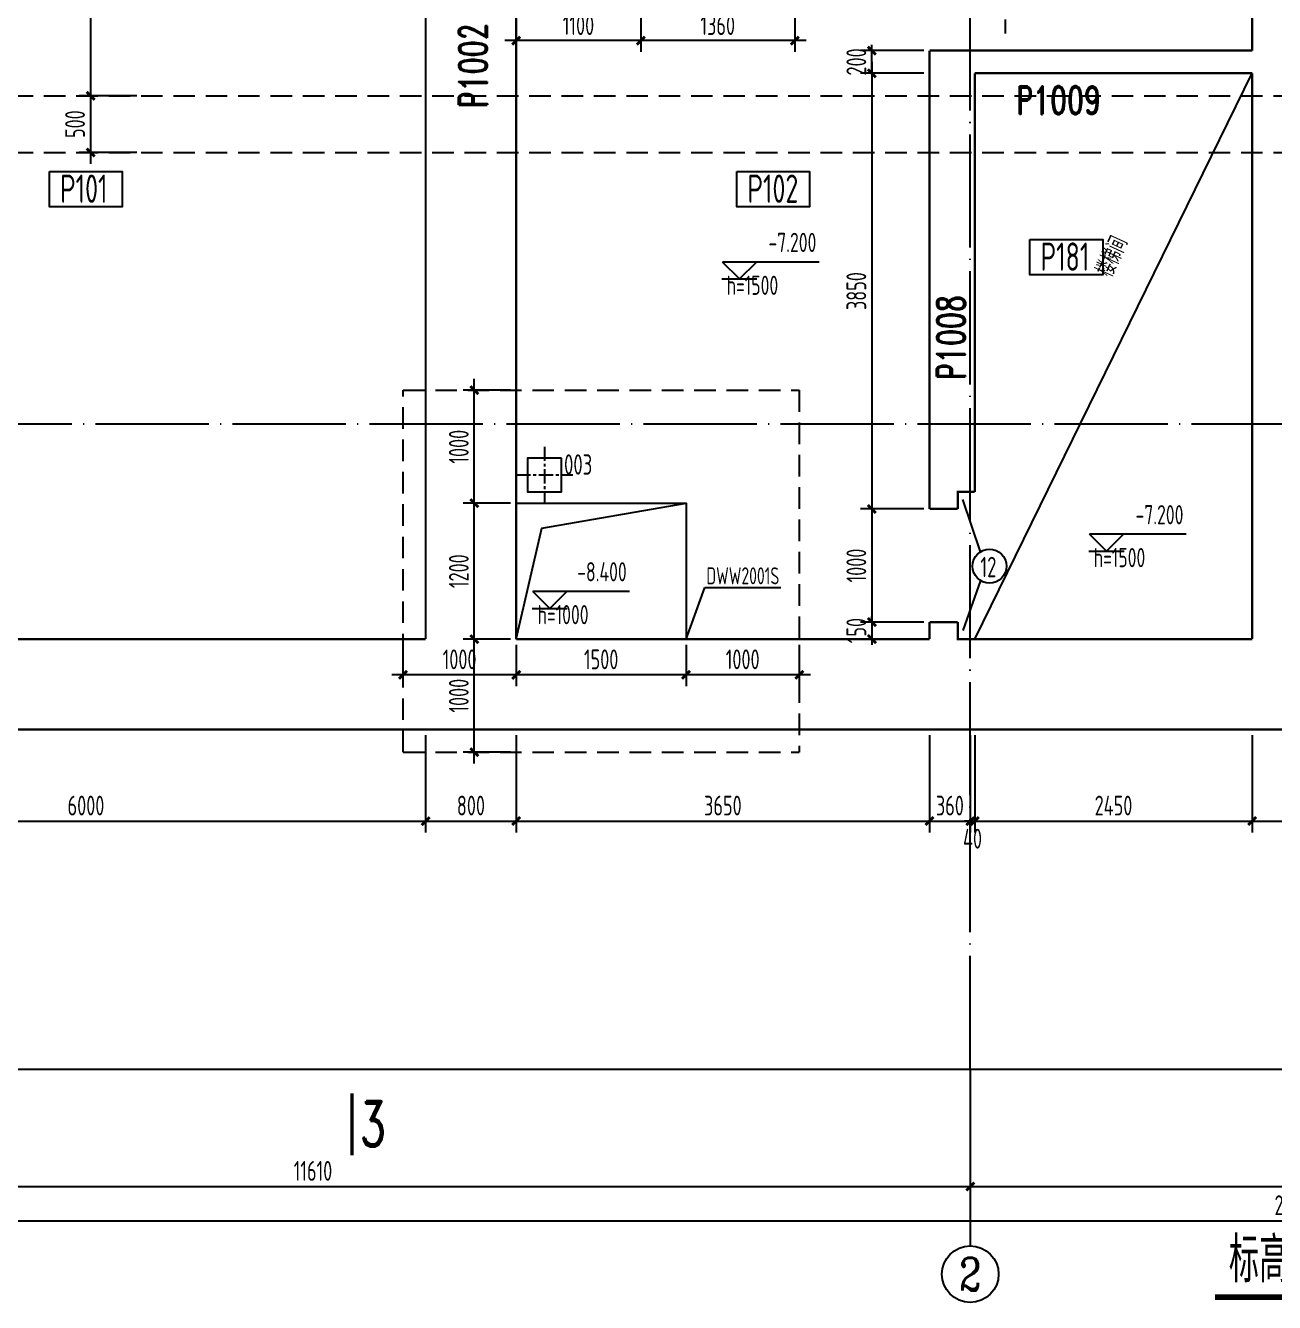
# Model space of a CAD drawing. Extents: x 214073 to 274589, y -287361 to -130190.
# Drawn here: x 224139 to 235169, y -216839 to -205555 of the extents above; entities that cross this region are included whole.
import ezdxf
from ezdxf.enums import TextEntityAlignment as Align

# ---------------------------------------------------------------- set-up
doc = ezdxf.new("R2010")
doc.units = 0
doc.header["$LTSCALE"] = 500
doc.header["$MEASUREMENT"] = 0
for name, pattern in [('CENTER', [2, 1.25, -0.25, 0.25, -0.25]), ('DASHED', [19.05, 12.7, -6.35]), ('DOTE', [2.42, 2, -0.2, 0.02, -0.2])]:
    doc.linetypes.add(name, pattern=pattern)
doc.layers.get('0').update_dxf_attribs({"linetype": 'CONTINUOUS'})
doc.layers.get('Defpoints').update_dxf_attribs({"linetype": 'CONTINUOUS'})
for name, color, linetype in [('1_3PR_CIVI_D', 7, 'CONTINUOUS'), ('1_3PR_CIVI_E', 7, 'CONTINUOUS'), ('AXIS', 3, 'CONTINUOUS'), ('AXIS_TEXT', 7, 'CONTINUOUS'), ('PRDWWP', 7, 'CONTINUOUS'), ('PRDWWP_CenterLine', 7, 'CONTINUOUS'), ('PRFWWT_Mark', 7, 'CONTINUOUS'), ('UNSET_OpenLine', 7, 'CONTINUOUS'), ('提资', 6, 'CONTINUOUS'), ('用于构件、墙体看线', 7, 'CONTINUOUS')]:
    doc.layers.add(name, color=color, linetype=linetype)
doc.styles.add('_TCH_AXIS', font='complex_.ttf', dxfattribs={"bigfont": 'GBCBIG'})
doc.styles.add('COMPLEX', font='COMPLEX')
doc.styles.add('romand', font='romand.shx', dxfattribs={"width": 0.7, "height": 200, "bigfont": 'OCHINESE.shx'})
doc.styles.add('TSSD_Dimension', font='Tssdeng.shx', dxfattribs={"width": 0.7, "bigfont": 'tssdchn.shx'})
doc.styles.add('TSSD_Label', font='Tssdeng.shx', dxfattribs={"width": 0.7, "bigfont": 'hztxt.shx'})
doc.styles.add('TSSD_Rein', font='Tssdeng.shx', dxfattribs={"width": 0.7, "bigfont": 'hztxt.shx'})
doc.styles.add('轴线', font='tssdeng.shx', dxfattribs={"width": 0.7, "bigfont": 'tssdchn.shx'})
doc.dimstyles.new('_TCH_ARCH&&100', dxfattribs={"dimtxt": 175, "dimasz": 50, "dimexe": 100, "dimexo": 50, "dimgap": 50, "dimtad": 1, "dimdec": 0, "dimtxsty": 'TSSD_Rein', "dimblk": 'ARCHTICK', "dimcen": 2.5, "dimdle": 100, "dimclrd": 3, "dimclrt": 7, "dimazin": 2, "dimtfac": 1, "dimtdec": 0, "dimtix": 1, "dimtmove": 2, "dimatfit": 3, "dimarcsym": 0})

# ---------------------------------------------------------------- blocks, each defined once
blk = doc.blocks.new('_AXISO')
blk.add_circle((0, 0), 0.5)
at = {"layer": 'AXIS_TEXT', "style": 'COMPLEX', "width": 1.041667}
blk.add_attdef('A', text='', height=0.56, dxfattribs=at).set_placement((-0.25, -0.28), (0.25, -0.28), align=Align.FIT)
blk = doc.blocks.new('_ArchTick')
at = {"color": 0, "const_width": 0.5}
blk.add_lwpolyline([(-0.71, -0.71), (0.71, 0.71)], dxfattribs=at)
blk = doc.blocks.new('*D2827')
at = {"layer": '1_3PR_CIVI_E', "color": 0, "linetype": 'ByBlock', "lineweight": -2, "transparency": 16777216}
for p, q in [((220873, -214827), (220873, -216217)), ((249873, -214827), (249873, -216217))]:
    blk.add_line(p, q, dxfattribs=at)
at = {"layer": '1_3PR_CIVI_E', "color": 3, "linetype": 'ByBlock', "lineweight": -2, "transparency": 16777216}
blk.add_line((220773, -216117), (249973, -216117), dxfattribs=at)
at = {"layer": 'Defpoints', "color": 0, "linetype": 'ByBlock', "transparency": 16777216}
for p in [(220873, -214777), (249873, -214777), (249873, -216117)]:
    blk.add_point(p, dxfattribs=at)
at = {"layer": '1_3PR_CIVI_E', "color": 3, "linetype": 'ByBlock', "lineweight": -2, "transparency": 16777216, "xscale": 50, "yscale": 50, "zscale": 50, "rotation": 180}
blk.add_blockref('_ArchTick', (220873, -216117), dxfattribs=at)
at = {"layer": '1_3PR_CIVI_E', "color": 3, "linetype": 'ByBlock', "lineweight": -2, "transparency": 16777216, "xscale": 50, "yscale": 50, "zscale": 50}
blk.add_blockref('_ArchTick', (249873, -216117), dxfattribs=at)
at = {"layer": '1_3PR_CIVI_E', "color": 7, "linetype": 'ByBlock', "transparency": 16777216, "insert": (235373, -215979), "char_height": 175, "attachment_point": 5, "style": 'TSSD_Rein'}
blk.add_mtext('\\A1;29000', dxfattribs=at)
blk = doc.blocks.new('*D2828')
at = {"layer": '1_3PR_CIVI_E', "color": 0, "linetype": 'ByBlock', "lineweight": -2, "transparency": 16777216}
for p, q in [((220873, -214827), (220873, -215914)), ((232483, -214827), (232483, -215914))]:
    blk.add_line(p, q, dxfattribs=at)
at = {"layer": '1_3PR_CIVI_E', "color": 3, "linetype": 'ByBlock', "lineweight": -2, "transparency": 16777216}
blk.add_line((220773, -215814), (232583, -215814), dxfattribs=at)
at = {"layer": 'Defpoints', "color": 0, "linetype": 'ByBlock', "transparency": 16777216}
for p in [(220873, -214777), (232483, -214777), (232483, -215814)]:
    blk.add_point(p, dxfattribs=at)
at = {"layer": '1_3PR_CIVI_E', "color": 3, "linetype": 'ByBlock', "lineweight": -2, "transparency": 16777216, "xscale": 50, "yscale": 50, "zscale": 50, "rotation": 180}
blk.add_blockref('_ArchTick', (220873, -215814), dxfattribs=at)
at = {"layer": '1_3PR_CIVI_E', "color": 3, "linetype": 'ByBlock', "lineweight": -2, "transparency": 16777216, "xscale": 50, "yscale": 50, "zscale": 50}
blk.add_blockref('_ArchTick', (232483, -215814), dxfattribs=at)
at = {"layer": '1_3PR_CIVI_E', "color": 7, "linetype": 'ByBlock', "transparency": 16777216, "insert": (226678, -215676), "char_height": 175, "attachment_point": 5, "style": 'TSSD_Rein'}
blk.add_mtext('\\A1;11610', dxfattribs=at)
blk = doc.blocks.new('*D2829')
at = {"layer": '1_3PR_CIVI_E', "color": 0, "linetype": 'ByBlock', "lineweight": -2, "transparency": 16777216}
for p, q in [((232483, -214827), (232483, -215914)), ((242183, -214827), (242183, -215914))]:
    blk.add_line(p, q, dxfattribs=at)
at = {"layer": '1_3PR_CIVI_E', "color": 3, "linetype": 'ByBlock', "lineweight": -2, "transparency": 16777216}
blk.add_line((232383, -215814), (242283, -215814), dxfattribs=at)
at = {"layer": 'Defpoints', "color": 0, "linetype": 'ByBlock', "transparency": 16777216}
for p in [(232483, -214777), (242183, -214777), (242183, -215814)]:
    blk.add_point(p, dxfattribs=at)
at = {"layer": '1_3PR_CIVI_E', "color": 3, "linetype": 'ByBlock', "lineweight": -2, "transparency": 16777216, "xscale": 50, "yscale": 50, "zscale": 50, "rotation": 180}
blk.add_blockref('_ArchTick', (232483, -215814), dxfattribs=at)
at = {"layer": '1_3PR_CIVI_E', "color": 3, "linetype": 'ByBlock', "lineweight": -2, "transparency": 16777216, "xscale": 50, "yscale": 50, "zscale": 50}
blk.add_blockref('_ArchTick', (242183, -215814), dxfattribs=at)
at = {"layer": '1_3PR_CIVI_E', "color": 7, "linetype": 'ByBlock', "transparency": 16777216, "insert": (237333, -215676), "char_height": 175, "attachment_point": 5, "style": 'TSSD_Rein'}
blk.add_mtext('\\A1;9700', dxfattribs=at)
blk = doc.blocks.new('*D2834')
at = {"layer": '1_3PR_CIVI_E', "color": 0, "linetype": 'ByBlock', "lineweight": -2, "transparency": 16777216}
for p, q in [((221673, -211827), (221673, -212685)), ((227673, -211827), (227673, -212685))]:
    blk.add_line(p, q, dxfattribs=at)
at = {"layer": '1_3PR_CIVI_E', "color": 3, "linetype": 'ByBlock', "lineweight": -2, "transparency": 16777216}
blk.add_line((221573, -212585), (227773, -212585), dxfattribs=at)
at = {"layer": 'Defpoints', "color": 0, "linetype": 'ByBlock', "transparency": 16777216}
for p in [(221673, -211777, 0), (227673, -211777, 0), (227673, -212585)]:
    blk.add_point(p, dxfattribs=at)
at = {"layer": '1_3PR_CIVI_E', "color": 3, "linetype": 'ByBlock', "lineweight": -2, "transparency": 16777216, "xscale": 50, "yscale": 50, "zscale": 50, "rotation": 180}
blk.add_blockref('_ArchTick', (221673, -212585), dxfattribs=at)
at = {"layer": '1_3PR_CIVI_E', "color": 3, "linetype": 'ByBlock', "lineweight": -2, "transparency": 16777216, "xscale": 50, "yscale": 50, "zscale": 50}
blk.add_blockref('_ArchTick', (227673, -212585), dxfattribs=at)
at = {"layer": '1_3PR_CIVI_E', "color": 7, "linetype": 'ByBlock', "transparency": 16777216, "insert": (224673, -212448), "char_height": 175, "attachment_point": 5, "style": 'TSSD_Rein'}
blk.add_mtext('\\A1;6000', dxfattribs=at)
blk = doc.blocks.new('*D2835')
at = {"layer": '1_3PR_CIVI_E', "color": 0, "linetype": 'ByBlock', "lineweight": -2, "transparency": 16777216}
for p, q in [((227673, -211827), (227673, -212685)), ((228473, -211827), (228473, -212685))]:
    blk.add_line(p, q, dxfattribs=at)
at = {"layer": '1_3PR_CIVI_E', "color": 3, "linetype": 'ByBlock', "lineweight": -2, "transparency": 16777216}
blk.add_line((227573, -212585), (228573, -212585), dxfattribs=at)
at = {"layer": 'Defpoints', "color": 0, "linetype": 'ByBlock', "transparency": 16777216}
for p in [(227673, -211777), (228473, -211777), (228473, -212585)]:
    blk.add_point(p, dxfattribs=at)
at = {"layer": '1_3PR_CIVI_E', "color": 3, "linetype": 'ByBlock', "lineweight": -2, "transparency": 16777216, "xscale": 50, "yscale": 50, "zscale": 50, "rotation": 180}
blk.add_blockref('_ArchTick', (227673, -212585), dxfattribs=at)
at = {"layer": '1_3PR_CIVI_E', "color": 3, "linetype": 'ByBlock', "lineweight": -2, "transparency": 16777216, "xscale": 50, "yscale": 50, "zscale": 50}
blk.add_blockref('_ArchTick', (228473, -212585), dxfattribs=at)
at = {"layer": '1_3PR_CIVI_E', "color": 7, "linetype": 'ByBlock', "transparency": 16777216, "insert": (228073, -212448), "char_height": 175, "attachment_point": 5, "style": 'TSSD_Rein'}
blk.add_mtext('\\A1;800', dxfattribs=at)
blk = doc.blocks.new('*D2840')
at = {"layer": '1_3PR_CIVI_E', "color": 0, "linetype": 'ByBlock', "lineweight": -2, "transparency": 16777216}
for p, q in [((228473, -211827), (228473, -212685)), ((232123, -211827), (232123, -212685))]:
    blk.add_line(p, q, dxfattribs=at)
at = {"layer": '1_3PR_CIVI_E', "color": 3, "linetype": 'ByBlock', "lineweight": -2, "transparency": 16777216}
blk.add_line((228373, -212585), (232223, -212585), dxfattribs=at)
at = {"layer": 'Defpoints', "color": 0, "linetype": 'ByBlock', "transparency": 16777216}
for p in [(228473, -211777), (232123, -211777), (232123, -212585)]:
    blk.add_point(p, dxfattribs=at)
at = {"layer": '1_3PR_CIVI_E', "color": 3, "linetype": 'ByBlock', "lineweight": -2, "transparency": 16777216, "xscale": 50, "yscale": 50, "zscale": 50, "rotation": 180}
blk.add_blockref('_ArchTick', (228473, -212585), dxfattribs=at)
at = {"layer": '1_3PR_CIVI_E', "color": 3, "linetype": 'ByBlock', "lineweight": -2, "transparency": 16777216, "xscale": 50, "yscale": 50, "zscale": 50}
blk.add_blockref('_ArchTick', (232123, -212585), dxfattribs=at)
at = {"layer": '1_3PR_CIVI_E', "color": 7, "linetype": 'ByBlock', "transparency": 16777216, "insert": (230298, -212448), "char_height": 175, "attachment_point": 5, "style": 'TSSD_Rein'}
blk.add_mtext('\\A1;3650', dxfattribs=at)
blk = doc.blocks.new('*D2841')
at = {"layer": '1_3PR_CIVI_E', "color": 0, "linetype": 'ByBlock', "lineweight": -2, "transparency": 16777216}
for p, q in [((232523, -211827), (232523, -212685)), ((234973, -211827), (234973, -212685))]:
    blk.add_line(p, q, dxfattribs=at)
at = {"layer": '1_3PR_CIVI_E', "color": 3, "linetype": 'ByBlock', "lineweight": -2, "transparency": 16777216}
blk.add_line((232423, -212585), (235073, -212585), dxfattribs=at)
at = {"layer": 'Defpoints', "color": 0, "linetype": 'ByBlock', "transparency": 16777216}
for p in [(232523, -211777), (234973, -211777), (234973, -212585)]:
    blk.add_point(p, dxfattribs=at)
at = {"layer": '1_3PR_CIVI_E', "color": 3, "linetype": 'ByBlock', "lineweight": -2, "transparency": 16777216, "xscale": 50, "yscale": 50, "zscale": 50, "rotation": 180}
blk.add_blockref('_ArchTick', (232523, -212585), dxfattribs=at)
at = {"layer": '1_3PR_CIVI_E', "color": 3, "linetype": 'ByBlock', "lineweight": -2, "transparency": 16777216, "xscale": 50, "yscale": 50, "zscale": 50}
blk.add_blockref('_ArchTick', (234973, -212585), dxfattribs=at)
at = {"layer": '1_3PR_CIVI_E', "color": 7, "linetype": 'ByBlock', "transparency": 16777216, "insert": (233748, -212448), "char_height": 175, "attachment_point": 5, "style": 'TSSD_Rein'}
blk.add_mtext('\\A1;2450', dxfattribs=at)
blk = doc.blocks.new('*D2842')
at = {"layer": '1_3PR_CIVI_E', "color": 0, "linetype": 'ByBlock', "lineweight": -2, "transparency": 16777216}
for p, q in [((234973, -211827), (234973, -212685)), ((235773, -211827), (235773, -212685))]:
    blk.add_line(p, q, dxfattribs=at)
at = {"layer": '1_3PR_CIVI_E', "color": 3, "linetype": 'ByBlock', "lineweight": -2, "transparency": 16777216}
blk.add_line((234873, -212585), (235873, -212585), dxfattribs=at)
at = {"layer": 'Defpoints', "color": 0, "linetype": 'ByBlock', "transparency": 16777216}
for p in [(234973, -211777), (235773, -211777), (235773, -212585)]:
    blk.add_point(p, dxfattribs=at)
at = {"layer": '1_3PR_CIVI_E', "color": 3, "linetype": 'ByBlock', "lineweight": -2, "transparency": 16777216, "xscale": 50, "yscale": 50, "zscale": 50, "rotation": 180}
blk.add_blockref('_ArchTick', (234973, -212585), dxfattribs=at)
at = {"layer": '1_3PR_CIVI_E', "color": 3, "linetype": 'ByBlock', "lineweight": -2, "transparency": 16777216, "xscale": 50, "yscale": 50, "zscale": 50}
blk.add_blockref('_ArchTick', (235773, -212585), dxfattribs=at)
at = {"layer": '1_3PR_CIVI_E', "color": 7, "linetype": 'ByBlock', "transparency": 16777216, "insert": (235373, -212448), "char_height": 175, "attachment_point": 5, "style": 'TSSD_Rein'}
blk.add_mtext('\\A1;800', dxfattribs=at)
blk = doc.blocks.new('*D2844')
at = {"layer": '1_3PR_CIVI_E', "color": 0, "linetype": 'ByBlock', "lineweight": -2, "transparency": 16777216}
for p, q in [((232123, -211827), (232123, -212685)), ((232483, -211827), (232483, -212685))]:
    blk.add_line(p, q, dxfattribs=at)
at = {"layer": '1_3PR_CIVI_E', "color": 3, "linetype": 'ByBlock', "lineweight": -2, "transparency": 16777216}
blk.add_line((232023, -212585), (232583, -212585), dxfattribs=at)
at = {"layer": 'Defpoints', "color": 0, "linetype": 'ByBlock', "transparency": 16777216}
for p in [(232123, -211777), (232483, -211777, 0), (232483, -212585)]:
    blk.add_point(p, dxfattribs=at)
at = {"layer": '1_3PR_CIVI_E', "color": 3, "linetype": 'ByBlock', "lineweight": -2, "transparency": 16777216, "xscale": 50, "yscale": 50, "zscale": 50, "rotation": 180}
blk.add_blockref('_ArchTick', (232123, -212585), dxfattribs=at)
at = {"layer": '1_3PR_CIVI_E', "color": 3, "linetype": 'ByBlock', "lineweight": -2, "transparency": 16777216, "xscale": 50, "yscale": 50, "zscale": 50}
blk.add_blockref('_ArchTick', (232483, -212585), dxfattribs=at)
at = {"layer": '1_3PR_CIVI_E', "color": 7, "linetype": 'ByBlock', "transparency": 16777216, "insert": (232303, -212448), "char_height": 175, "attachment_point": 5, "style": 'TSSD_Rein'}
blk.add_mtext('\\A1;360', dxfattribs=at)
blk = doc.blocks.new('*D2845')
at = {"layer": '1_3PR_CIVI_E', "color": 0, "linetype": 'ByBlock', "lineweight": -2, "transparency": 16777216}
for p, q in [((232483, -211827), (232483, -212685)), ((232523, -211827), (232523, -212685))]:
    blk.add_line(p, q, dxfattribs=at)
at = {"layer": '1_3PR_CIVI_E', "color": 3, "linetype": 'ByBlock', "lineweight": -2, "transparency": 16777216}
for p, q in [((232483, -212585), (232433, -212585)), ((232483, -212585), (232523, -212585)), ((232523, -212585), (232573, -212585))]:
    blk.add_line(p, q, dxfattribs=at)
at = {"layer": 'Defpoints', "color": 0, "linetype": 'ByBlock', "transparency": 16777216}
for p in [(232483, -211777), (232523, -211777), (232523, -212585)]:
    blk.add_point(p, dxfattribs=at)
at = {"layer": '1_3PR_CIVI_E', "color": 3, "linetype": 'ByBlock', "lineweight": -2, "transparency": 16777216, "xscale": 50, "yscale": 50, "zscale": 50}
blk.add_blockref('_ArchTick', (232483, -212585), dxfattribs=at)
at = {"layer": '1_3PR_CIVI_E', "color": 3, "linetype": 'ByBlock', "lineweight": -2, "transparency": 16777216, "xscale": 50, "yscale": 50, "zscale": 50, "rotation": 180}
blk.add_blockref('_ArchTick', (232523, -212585), dxfattribs=at)
at = {"layer": '1_3PR_CIVI_E', "color": 7, "linetype": 'ByBlock', "transparency": 16777216, "insert": (232503, -212741), "char_height": 175, "attachment_point": 5, "style": 'TSSD_Rein'}
blk.add_mtext('\\A1;40', dxfattribs=at)
blk = doc.blocks.new('*D2791')
at = {"layer": '1_3PR_CIVI_E', "color": 3, "linetype": 'ByBlock', "lineweight": -2, "transparency": 16777216}
blk.add_line((228103, -211077), (228103, -209677), dxfattribs=at)
at = {"layer": '1_3PR_CIVI_E', "color": 0, "linetype": 'ByBlock', "lineweight": -2, "transparency": 16777216}
for p, q in [((228423, -209777), (228003, -209777)), ((228423, -210977), (228003, -210977))]:
    blk.add_line(p, q, dxfattribs=at)
at = {"layer": 'Defpoints', "color": 0, "linetype": 'ByBlock', "transparency": 16777216}
for p in [(228103, -209777), (228473, -209777, 0), (228473, -210977, 0)]:
    blk.add_point(p, dxfattribs=at)
at = {"layer": '1_3PR_CIVI_E', "color": 3, "linetype": 'ByBlock', "lineweight": -2, "transparency": 16777216, "xscale": 50, "yscale": 50, "zscale": 50}
for p, rotation in [((228103, -209777), 90), ((228103, -210977), 270)]:
    blk.add_blockref('_ArchTick', p, dxfattribs=dict(at, rotation=rotation))
at = {"layer": '1_3PR_CIVI_E', "color": 7, "linetype": 'ByBlock', "transparency": 16777216, "insert": (227966, -210377), "char_height": 175, "attachment_point": 5, "rotation": 90, "style": 'TSSD_Rein'}
blk.add_mtext('\\A1;1200', dxfattribs=at)
blk = doc.blocks.new('*D2807')
at = {"layer": 'Defpoints', "color": 0, "transparency": 16777216}
for p in [(229573, -205182), (230933, -205182), (229573, -205689)]:
    blk.add_point(p, dxfattribs=at)
at = {"layer": '提资', "color": 0, "lineweight": -2, "transparency": 16777216}
for p, q in [((229573, -205232), (229573, -205789)), ((230933, -205232), (230933, -205789))]:
    blk.add_line(p, q, dxfattribs=at)
at = {"layer": '提资', "color": 3, "lineweight": -2, "transparency": 16777216}
blk.add_line((231033, -205689), (229473, -205689), dxfattribs=at)
at = {"layer": '提资', "color": 3, "lineweight": -2, "transparency": 16777216, "xscale": 50, "yscale": 50, "zscale": 50, "rotation": 180}
blk.add_blockref('_ArchTick', (229573, -205689), dxfattribs=at)
at = {"layer": '提资', "color": 3, "lineweight": -2, "transparency": 16777216, "xscale": 50, "yscale": 50, "zscale": 50}
blk.add_blockref('_ArchTick', (230933, -205689), dxfattribs=at)
at = {"layer": '提资', "color": 7, "transparency": 16777216, "insert": (230253, -205552), "char_height": 175, "attachment_point": 5, "style": 'TSSD_Rein'}
blk.add_mtext('\\A1;1360', dxfattribs=at)
blk = doc.blocks.new('*D2849')
at = {"layer": '1_3PR_CIVI_E', "color": 0, "linetype": 'ByBlock', "lineweight": -2, "transparency": 16777216}
for p, q in [((228473, -211027), (228473, -211393)), ((229973, -211027), (229973, -211393))]:
    blk.add_line(p, q, dxfattribs=at)
at = {"layer": '1_3PR_CIVI_E', "color": 3, "linetype": 'ByBlock', "lineweight": -2, "transparency": 16777216}
blk.add_line((230073, -211293), (228373, -211293), dxfattribs=at)
at = {"layer": 'Defpoints', "color": 0, "linetype": 'ByBlock', "transparency": 16777216}
for p in [(228473, -210977, 0), (229973, -210977, 0), (228473, -211293)]:
    blk.add_point(p, dxfattribs=at)
at = {"layer": '1_3PR_CIVI_E', "color": 3, "linetype": 'ByBlock', "lineweight": -2, "transparency": 16777216, "xscale": 50, "yscale": 50, "zscale": 50, "rotation": 180}
blk.add_blockref('_ArchTick', (228473, -211293), dxfattribs=at)
at = {"layer": '1_3PR_CIVI_E', "color": 3, "linetype": 'ByBlock', "lineweight": -2, "transparency": 16777216, "xscale": 50, "yscale": 50, "zscale": 50}
blk.add_blockref('_ArchTick', (229973, -211293), dxfattribs=at)
at = {"layer": '1_3PR_CIVI_E', "color": 7, "linetype": 'ByBlock', "transparency": 16777216, "insert": (229223, -211156), "char_height": 175, "attachment_point": 5, "style": 'TSSD_Rein'}
blk.add_mtext('\\A1;1500', dxfattribs=at)
blk = doc.blocks.new('*D2756')
at = {"layer": '1_3PR_CIVI_E', "color": 0, "linetype": 'ByBlock', "lineweight": -2, "transparency": 16777216}
for p, q in [((232073, -205777), (231514, -205777)), ((232073, -205977), (231514, -205977))]:
    blk.add_line(p, q, dxfattribs=at)
at = {"layer": '1_3PR_CIVI_E', "color": 3, "linetype": 'ByBlock', "lineweight": -2, "transparency": 16777216}
for p, q in [((231614, -205777), (231614, -205727)), ((231614, -205977), (231614, -205777)), ((231614, -205977), (231614, -206027))]:
    blk.add_line(p, q, dxfattribs=at)
at = {"layer": 'Defpoints', "color": 0, "linetype": 'ByBlock', "transparency": 16777216}
for p in [(231614, -205777), (232123, -205777, 0), (232123, -205977, 0)]:
    blk.add_point(p, dxfattribs=at)
at = {"layer": '1_3PR_CIVI_E', "color": 3, "linetype": 'ByBlock', "lineweight": -2, "transparency": 16777216, "xscale": 50, "yscale": 50, "zscale": 50}
for p, rotation in [((231614, -205777), 270), ((231614, -205977), 90)]:
    blk.add_blockref('_ArchTick', p, dxfattribs=dict(at, rotation=rotation))
at = {"layer": '1_3PR_CIVI_E', "color": 7, "linetype": 'ByBlock', "transparency": 16777216, "insert": (231477, -205877), "char_height": 175, "attachment_point": 5, "rotation": 90, "style": 'TSSD_Rein'}
blk.add_mtext('\\A1;200', dxfattribs=at)
blk = doc.blocks.new('*D2757')
at = {"layer": '1_3PR_CIVI_E', "color": 3, "linetype": 'ByBlock', "lineweight": -2, "transparency": 16777216}
blk.add_line((231614, -205877), (231614, -209927), dxfattribs=at)
at = {"layer": '1_3PR_CIVI_E', "color": 0, "linetype": 'ByBlock', "lineweight": -2, "transparency": 16777216}
for p, q in [((232073, -205977), (231514, -205977)), ((232073, -209827), (231514, -209827))]:
    blk.add_line(p, q, dxfattribs=at)
at = {"layer": 'Defpoints', "color": 0, "linetype": 'ByBlock', "transparency": 16777216}
for p in [(232123, -205977, 0), (231614, -209827), (232123, -209827)]:
    blk.add_point(p, dxfattribs=at)
at = {"layer": '1_3PR_CIVI_E', "color": 3, "linetype": 'ByBlock', "lineweight": -2, "transparency": 16777216, "xscale": 50, "yscale": 50, "zscale": 50}
for p, rotation in [((231614, -205977), 90), ((231614, -209827), 270)]:
    blk.add_blockref('_ArchTick', p, dxfattribs=dict(at, rotation=rotation))
at = {"layer": '1_3PR_CIVI_E', "color": 7, "linetype": 'ByBlock', "transparency": 16777216, "insert": (231477, -207902), "char_height": 175, "attachment_point": 5, "rotation": 90, "style": 'TSSD_Rein'}
blk.add_mtext('\\A1;3850', dxfattribs=at)
blk = doc.blocks.new('*D2758')
at = {"layer": '1_3PR_CIVI_E', "color": 3, "linetype": 'ByBlock', "lineweight": -2, "transparency": 16777216}
blk.add_line((231614, -209727), (231614, -210927), dxfattribs=at)
at = {"layer": '1_3PR_CIVI_E', "color": 0, "linetype": 'ByBlock', "lineweight": -2, "transparency": 16777216}
for p, q in [((232073, -209827), (231514, -209827)), ((232073, -210827), (231514, -210827))]:
    blk.add_line(p, q, dxfattribs=at)
at = {"layer": 'Defpoints', "color": 0, "linetype": 'ByBlock', "transparency": 16777216}
for p in [(232123, -209827, 0), (231614, -210827), (232123, -210827, 0)]:
    blk.add_point(p, dxfattribs=at)
at = {"layer": '1_3PR_CIVI_E', "color": 3, "linetype": 'ByBlock', "lineweight": -2, "transparency": 16777216, "xscale": 50, "yscale": 50, "zscale": 50}
for p, rotation in [((231614, -209827), 90), ((231614, -210827), 270)]:
    blk.add_blockref('_ArchTick', p, dxfattribs=dict(at, rotation=rotation))
at = {"layer": '1_3PR_CIVI_E', "color": 7, "linetype": 'ByBlock', "transparency": 16777216, "insert": (231477, -210327), "char_height": 175, "attachment_point": 5, "rotation": 90, "style": 'TSSD_Rein'}
blk.add_mtext('\\A1;1000', dxfattribs=at)
blk = doc.blocks.new('*D2759')
at = {"layer": '1_3PR_CIVI_E', "color": 0, "linetype": 'ByBlock', "lineweight": -2, "transparency": 16777216}
for p, q in [((232073, -210827), (231514, -210827)), ((232073, -210977), (231514, -210977))]:
    blk.add_line(p, q, dxfattribs=at)
at = {"layer": '1_3PR_CIVI_E', "color": 3, "linetype": 'ByBlock', "lineweight": -2, "transparency": 16777216}
for p, q in [((231614, -210827), (231614, -210777)), ((231614, -210827), (231614, -210977)), ((231614, -210977), (231614, -211027))]:
    blk.add_line(p, q, dxfattribs=at)
at = {"layer": 'Defpoints', "color": 0, "linetype": 'ByBlock', "transparency": 16777216}
for p in [(232123, -210827, 0), (231614, -210977), (232123, -210977, 0)]:
    blk.add_point(p, dxfattribs=at)
at = {"layer": '1_3PR_CIVI_E', "color": 3, "linetype": 'ByBlock', "lineweight": -2, "transparency": 16777216, "xscale": 50, "yscale": 50, "zscale": 50}
for p, rotation in [((231614, -210827), 270), ((231614, -210977), 90)]:
    blk.add_blockref('_ArchTick', p, dxfattribs=dict(at, rotation=rotation))
at = {"layer": '1_3PR_CIVI_E', "color": 7, "linetype": 'ByBlock', "transparency": 16777216, "insert": (231477, -210902), "char_height": 175, "attachment_point": 5, "rotation": 90, "style": 'TSSD_Rein'}
blk.add_mtext('\\A1;150', dxfattribs=at)
blk = doc.blocks.new('*D2896')
at = {"layer": '1_3PR_CIVI_E', "color": 3, "linetype": 'ByBlock', "lineweight": -2, "transparency": 16777216}
blk.add_line((228103, -212077), (228103, -210877), dxfattribs=at)
at = {"layer": '1_3PR_CIVI_E', "color": 0, "linetype": 'ByBlock', "lineweight": -2, "transparency": 16777216}
for p, q in [((228423, -210977), (228003, -210977)), ((228423, -211977), (228003, -211977))]:
    blk.add_line(p, q, dxfattribs=at)
at = {"layer": 'Defpoints', "color": 0, "linetype": 'ByBlock', "transparency": 16777216}
for p in [(228103, -210977), (228473, -210977, 0), (228473, -211977, 0)]:
    blk.add_point(p, dxfattribs=at)
at = {"layer": '1_3PR_CIVI_E', "color": 3, "linetype": 'ByBlock', "lineweight": -2, "transparency": 16777216, "xscale": 50, "yscale": 50, "zscale": 50}
for p, rotation in [((228103, -210977), 90), ((228103, -211977), 270)]:
    blk.add_blockref('_ArchTick', p, dxfattribs=dict(at, rotation=rotation))
at = {"layer": '1_3PR_CIVI_E', "color": 7, "linetype": 'ByBlock', "transparency": 16777216, "insert": (227966, -211477), "char_height": 175, "attachment_point": 5, "rotation": 90, "style": 'TSSD_Rein'}
blk.add_mtext('\\A1;1000', dxfattribs=at)
blk = doc.blocks.new('*D2897')
at = {"layer": '1_3PR_CIVI_E', "color": 3, "linetype": 'ByBlock', "lineweight": -2, "transparency": 16777216}
blk.add_line((228103, -209877), (228103, -208677), dxfattribs=at)
at = {"layer": '1_3PR_CIVI_E', "color": 0, "linetype": 'ByBlock', "lineweight": -2, "transparency": 16777216}
for p, q in [((228423, -208777), (228003, -208777)), ((228423, -209777), (228003, -209777))]:
    blk.add_line(p, q, dxfattribs=at)
at = {"layer": 'Defpoints', "color": 0, "linetype": 'ByBlock', "transparency": 16777216}
for p in [(228103, -208777), (228473, -208777, 0), (228473, -209777, 0)]:
    blk.add_point(p, dxfattribs=at)
at = {"layer": '1_3PR_CIVI_E', "color": 3, "linetype": 'ByBlock', "lineweight": -2, "transparency": 16777216, "xscale": 50, "yscale": 50, "zscale": 50}
for p, rotation in [((228103, -208777), 90), ((228103, -209777), 270)]:
    blk.add_blockref('_ArchTick', p, dxfattribs=dict(at, rotation=rotation))
at = {"layer": '1_3PR_CIVI_E', "color": 7, "linetype": 'ByBlock', "transparency": 16777216, "insert": (227966, -209277), "char_height": 175, "attachment_point": 5, "rotation": 90, "style": 'TSSD_Rein'}
blk.add_mtext('\\A1;1000', dxfattribs=at)
blk = doc.blocks.new('*D2900')
at = {"layer": '1_3PR_CIVI_E', "color": 0, "linetype": 'ByBlock', "lineweight": -2, "transparency": 16777216}
for p, q in [((227473, -211027), (227473, -211393)), ((228473, -211027), (228473, -211393))]:
    blk.add_line(p, q, dxfattribs=at)
at = {"layer": '1_3PR_CIVI_E', "color": 3, "linetype": 'ByBlock', "lineweight": -2, "transparency": 16777216}
blk.add_line((228573, -211293), (227373, -211293), dxfattribs=at)
at = {"layer": 'Defpoints', "color": 0, "linetype": 'ByBlock', "transparency": 16777216}
for p in [(227473, -210977, 0), (228473, -210977, 0), (227473, -211293)]:
    blk.add_point(p, dxfattribs=at)
at = {"layer": '1_3PR_CIVI_E', "color": 3, "linetype": 'ByBlock', "lineweight": -2, "transparency": 16777216, "xscale": 50, "yscale": 50, "zscale": 50, "rotation": 180}
blk.add_blockref('_ArchTick', (227473, -211293), dxfattribs=at)
at = {"layer": '1_3PR_CIVI_E', "color": 3, "linetype": 'ByBlock', "lineweight": -2, "transparency": 16777216, "xscale": 50, "yscale": 50, "zscale": 50}
blk.add_blockref('_ArchTick', (228473, -211293), dxfattribs=at)
at = {"layer": '1_3PR_CIVI_E', "color": 7, "linetype": 'ByBlock', "transparency": 16777216, "insert": (227973, -211156), "char_height": 175, "attachment_point": 5, "style": 'TSSD_Rein'}
blk.add_mtext('\\A1;1000', dxfattribs=at)
blk = doc.blocks.new('*D2901')
at = {"layer": '1_3PR_CIVI_E', "color": 0, "linetype": 'ByBlock', "lineweight": -2, "transparency": 16777216}
for p, q in [((229973, -211027), (229973, -211393)), ((230973, -211027), (230973, -211393))]:
    blk.add_line(p, q, dxfattribs=at)
at = {"layer": '1_3PR_CIVI_E', "color": 3, "linetype": 'ByBlock', "lineweight": -2, "transparency": 16777216}
blk.add_line((231073, -211293), (229873, -211293), dxfattribs=at)
at = {"layer": 'Defpoints', "color": 0, "linetype": 'ByBlock', "transparency": 16777216}
for p in [(229973, -210977, 0), (230973, -210977, 0), (229973, -211293)]:
    blk.add_point(p, dxfattribs=at)
at = {"layer": '1_3PR_CIVI_E', "color": 3, "linetype": 'ByBlock', "lineweight": -2, "transparency": 16777216, "xscale": 50, "yscale": 50, "zscale": 50, "rotation": 180}
blk.add_blockref('_ArchTick', (229973, -211293), dxfattribs=at)
at = {"layer": '1_3PR_CIVI_E', "color": 3, "linetype": 'ByBlock', "lineweight": -2, "transparency": 16777216, "xscale": 50, "yscale": 50, "zscale": 50}
blk.add_blockref('_ArchTick', (230973, -211293), dxfattribs=at)
at = {"layer": '1_3PR_CIVI_E', "color": 7, "linetype": 'ByBlock', "transparency": 16777216, "insert": (230473, -211156), "char_height": 175, "attachment_point": 5, "style": 'TSSD_Rein'}
blk.add_mtext('\\A1;1000', dxfattribs=at)
blk = doc.blocks.new('*D2911')
at = {"layer": '1_3PR_CIVI_E', "color": 3, "linetype": 'ByBlock', "lineweight": -2, "transparency": 16777216}
blk.add_line((224714, -201677), (224714, -206277), dxfattribs=at)
at = {"layer": '1_3PR_CIVI_E', "color": 0, "linetype": 'ByBlock', "lineweight": -2, "transparency": 16777216}
for p, q in [((225123, -201777), (224614, -201777)), ((225123, -206177), (224614, -206177))]:
    blk.add_line(p, q, dxfattribs=at)
at = {"layer": 'Defpoints', "color": 0, "linetype": 'ByBlock', "transparency": 16777216}
for p in [(225173, -201777), (224714, -206177), (225173, -206177)]:
    blk.add_point(p, dxfattribs=at)
at = {"layer": '1_3PR_CIVI_E', "color": 3, "linetype": 'ByBlock', "lineweight": -2, "transparency": 16777216, "xscale": 50, "yscale": 50, "zscale": 50}
for p, rotation in [((224714, -201777), 90), ((224714, -206177), 270)]:
    blk.add_blockref('_ArchTick', p, dxfattribs=dict(at, rotation=rotation))
at = {"layer": '1_3PR_CIVI_E', "color": 7, "linetype": 'ByBlock', "transparency": 16777216, "insert": (224577, -203977), "char_height": 175, "attachment_point": 5, "rotation": 90, "style": 'TSSD_Rein'}
blk.add_mtext('\\A1;4400', dxfattribs=at)
blk = doc.blocks.new('*D2912')
at = {"layer": '1_3PR_CIVI_E', "color": 3, "linetype": 'ByBlock', "lineweight": -2, "transparency": 16777216}
blk.add_line((224714, -206077), (224714, -206777), dxfattribs=at)
at = {"layer": '1_3PR_CIVI_E', "color": 0, "linetype": 'ByBlock', "lineweight": -2, "transparency": 16777216}
for p, q in [((225123, -206177), (224614, -206177)), ((225123, -206677), (224614, -206677))]:
    blk.add_line(p, q, dxfattribs=at)
at = {"layer": 'Defpoints', "color": 0, "linetype": 'ByBlock', "transparency": 16777216}
for p in [(225173, -206177), (224714, -206677), (225173, -206677)]:
    blk.add_point(p, dxfattribs=at)
at = {"layer": '1_3PR_CIVI_E', "color": 3, "linetype": 'ByBlock', "lineweight": -2, "transparency": 16777216, "xscale": 50, "yscale": 50, "zscale": 50}
for p, rotation in [((224714, -206177), 90), ((224714, -206677), 270)]:
    blk.add_blockref('_ArchTick', p, dxfattribs=dict(at, rotation=rotation))
at = {"layer": '1_3PR_CIVI_E', "color": 7, "linetype": 'ByBlock', "transparency": 16777216, "insert": (224577, -206427), "char_height": 175, "attachment_point": 5, "rotation": 90, "style": 'TSSD_Rein'}
blk.add_mtext('\\A1;500', dxfattribs=at)
blk = doc.blocks.new('*D2854')
at = {"layer": 'Defpoints', "color": 0, "transparency": 16777216}
for p in [(228473, -205182), (229573, -205182), (228473, -205689)]:
    blk.add_point(p, dxfattribs=at)
at = {"layer": '提资', "color": 0, "lineweight": -2, "transparency": 16777216}
for p, q in [((228473, -205232), (228473, -205789)), ((229573, -205232), (229573, -205789))]:
    blk.add_line(p, q, dxfattribs=at)
at = {"layer": '提资', "color": 3, "lineweight": -2, "transparency": 16777216}
blk.add_line((229673, -205689), (228373, -205689), dxfattribs=at)
at = {"layer": '提资', "color": 3, "lineweight": -2, "transparency": 16777216, "xscale": 50, "yscale": 50, "zscale": 50, "rotation": 180}
blk.add_blockref('_ArchTick', (228473, -205689), dxfattribs=at)
at = {"layer": '提资', "color": 3, "lineweight": -2, "transparency": 16777216, "xscale": 50, "yscale": 50, "zscale": 50}
blk.add_blockref('_ArchTick', (229573, -205689), dxfattribs=at)
at = {"layer": '提资', "color": 7, "transparency": 16777216, "insert": (229023, -205552), "char_height": 175, "attachment_point": 5, "style": 'TSSD_Rein'}
blk.add_mtext('\\A1;1100', dxfattribs=at)

msp = doc.modelspace()

# ---------------------------------------------------------------- linework, layer by layer
for p, q in [((232574.3, -210204.6), (232418.5, -209743.2)), ((232572.3, -210458.3), (232418, -210901.3))]:
    msp.add_line(p, q)
at = {"color": 4}
msp.add_circle((232653.3, -210332.1), 150, dxfattribs=at)
at = {"layer": '1_3PR_CIVI_D', "color": 1, "const_width": 20}
for points in [[(227673.1, -196976.9), (227673.1, -210976.9)], [(228473.1, -210976.9), (228473.1, -196976.9)], [(234973.1, -196976.9), (234973.1, -205776.9)], [(232123.1, -209826.9), (232123.1, -205776.9)], [(232123.1, -205776.9), (234973.1, -205776.9)], [(234973.1, -205976.9), (232523.1, -205976.9)], [(232523.1, -205976.9), (232523.1, -209676.9)], [(232523.1, -209456.9), (232523.1, -205976.9)], [(234973.1, -205976.9), (234973.1, -210976.9)], [(232523.1, -209676.9), (232373.1, -209676.9), (232373.1, -209826.9)], [(232123.1, -209826.9), (232373.1, -209826.9)], [(232123.1, -210826.9), (232123.1, -210976.9)], [(232123.1, -210826.9), (232373.1, -210826.9)], [(232523.1, -210976.9), (232373.1, -210976.9), (232373.1, -210826.9)], [(227673.1, -210976.9), (221673.1, -210976.9)], [(228473.1, -210976.9), (232123.1, -210976.9)], [(232123.1, -210976.9), (232123.1, -210976.9)], [(232523.1, -210976.9), (234973.1, -210976.9)], [(220873.1, -211776.9), (249873.1, -211776.9)]]:
    msp.add_lwpolyline(points, dxfattribs=at)
at = {"layer": '1_3PR_CIVI_D'}
msp.add_lwpolyline([(220873.1, -211776.9), (220873.1, -214776.9), (249873.1, -214776.9), (249873.1, -211776.9)], dxfattribs=at)
at = {"layer": '1_3PR_CIVI_E', "color": 6, "linetype": 'DOTE'}
for p, q in [((232483.1, -214776.9), (232483.1, -195176.7)), ((251167.1, -209076.9), (220873.1, -209076.9, 0))]:
    msp.add_line(p, q, dxfattribs=at)
at = {"layer": '1_3PR_CIVI_E', "color": 0, "linetype": 'ByBlock'}
for p, q in [((232523.1, -210976.9), (234973.1, -205976.9)), ((230444.2, -207795, 0), (230294.2, -207645, 0)), ((231149.2, -207645, 0), (230294.2, -207645, 0)), ((230444.2, -207795, 0), (230594.2, -207645, 0)), ((230289.3, -207795, 0), (230599.2, -207795, 0)), ((233686.1, -210201.2, 0), (233536.1, -210051.2, 0)), ((234391.1, -210051.2, 0), (233536.1, -210051.2, 0)), ((233686.1, -210201.2, 0), (233836.1, -210051.2, 0)), ((233531.2, -210201.2, 0), (233841.1, -210201.2, 0)), ((228769.3, -210705.3, 0), (228619.3, -210555.3, 0)), ((229474.3, -210555.3, 0), (228619.3, -210555.3, 0)), ((228769.3, -210705.3, 0), (228919.3, -210555.3, 0)), ((228614.3, -210705.3, 0), (228924.2, -210705.3, 0))]:
    msp.add_line(p, q, dxfattribs=at)
at = {"layer": '1_3PR_CIVI_E', "color": 6, "linetype": 'ByBlock', "elevation": 0}
for points in [[(224350.4, -206845.3), (224993.4, -206845.3), (224993.4, -207158.3), (224350.4, -207158.3)], [(230420.9, -206845.3), (231063.9, -206845.3), (231063.9, -207158.3), (230420.9, -207158.3)], [(233009.7, -207445.8), (233652.7, -207445.8), (233652.7, -207758.8), (233009.7, -207758.8)]]:
    msp.add_lwpolyline(points, close=True, dxfattribs=at)
at = {"layer": '1_3PR_CIVI_E', "color": 2, "const_width": 30}
msp.add_lwpolyline([(227023.1, -215539.6), (227023.1, -214989.8)], dxfattribs=at)
at = {"layer": '1_3PR_CIVI_E', "color": 1, "linetype": 'ByBlock', "const_width": 50}
msp.add_lwpolyline([(234645.2, -216790.8), (238773.9, -216790.8)], dxfattribs=at)
at = {"layer": 'AXIS'}
msp.add_line((232483.1, -214776.9), (232483.1, -216338.7), dxfattribs=at)
at = {"layer": 'PRDWWP', "color": 3}
msp.add_lwpolyline([(228873.1, -209376.9), (228573.1, -209376.9), (228573.1, -209676.9), (228873.1, -209676.9)], close=True, dxfattribs=at)
at = {"layer": 'PRFWWT_Mark', "color": 3}
for p, q in [((229973.1, -210976.9), (230138.5, -210519.7)), ((230138.5, -210519.7), (230810.5, -210519.7))]:
    msp.add_line(p, q, dxfattribs=at)
at = {"layer": 'UNSET_OpenLine'}
for points in [[(228473.1, -210976.9), (228698.6, -209996.1), (229973.1, -209776.9)], [(228473.1, -209776.9), (229973.1, -209776.9), (229973.1, -210976.9)]]:
    msp.add_lwpolyline(points, dxfattribs=at)
at = {"layer": '提资', "color": 254, "linetype": 'CENTER', "ltscale": 0.2}
for p, q in [((232793.1, -205626.9), (232793.1, -204926.9)), ((228723.1, -209276.9), (228723.1, -209776.9)), ((228473.1, -209526.9), (228973.1, -209526.9))]:
    msp.add_line(p, q, dxfattribs=at)
at = {"layer": '用于构件、墙体看线', "linetype": 'DASHED', "ltscale": 0.03}
for p, q in [((220873.1, -206176.9), (249873.1, -206176.9)), ((220873.1, -206676.9), (249873.1, -206676.9)), ((227473.1, -208776.9), (230973.1, -208776.9)), ((227473.1, -211976.9), (227473.1, -208776.9)), ((230973.1, -208776.9), (230973.1, -211976.9)), ((227473.1, -211976.9), (230973.1, -211976.9))]:
    msp.add_line(p, q, dxfattribs=at)

# ---------------------------------------------------------------- block references
at = {"layer": 'AXIS'}
ref = msp.add_blockref('_AXISO', (232483.1, -216588.7), dxfattribs=dict(at, xscale=500, yscale=500, zscale=500))
ref.add_attrib('A', '2', dxfattribs={"layer": 'AXIS_TEXT', "height": 291.2, "style": '_TCH_AXIS', "width": 0.699409}).set_placement((232386.1, -216734.3), (232580.2, -216734.3), align=Align.FIT)

# ---------------------------------------------------------------- texts
at = {"style": '轴线', "width": 0.7}
msp.add_text('12', height=180, dxfattribs=at).set_placement((232571.9, -210429.9))
at = {"layer": '1_3PR_CIVI_E', "color": 7, "style": 'romand', "width": 0.7}
for s, p in [('P1002', (228215.7, -206286.1)), ('P1008', (232437.8, -208687.5))]:
    msp.add_text(s, height=250, rotation=90, dxfattribs=at).set_placement(p)
at = {"layer": '1_3PR_CIVI_E', "color": 7, "width": 0.7}
for s, height, style, p in [('P1009', 250, 'romand', (232888, -206339.7)), ('P101', 250, 'TSSD_Rein', (224444.4, -207122.1, 0)), ('P102', 250, 'TSSD_Rein', (230514.9, -207122.1, 0)), ('P181', 250, 'TSSD_Rein', (233103.7, -207722.6, 0)), ('3', 400, 'romand', (227089.1, -215461)), ('标高-7.200m筏基模板图', 400, 'romand', (234767.7, -216662))]:
    msp.add_text(s, height=height, dxfattribs=dict(at, style=style)).set_placement(p)
at = {"layer": '1_3PR_CIVI_E', "color": 0, "linetype": 'ByBlock', "style": 'TSSD_Label', "width": 0.7}
for s, p in [('-7.200', (231123.8, -207607.9, 0)), ('h=1500', (230786.9, -207986.6, 0)), ('-7.200', (234365.8, -210014.1, 0)), ('h=1500', (234028.8, -210392.8, 0)), ('-8.400', (229448.9, -210518.2, 0)), ('h=1000', (229112, -210896.9, 0))]:
    msp.add_text(s, height=170, dxfattribs=at).set_placement(p, align=Align.BOTTOM_RIGHT)
msp.add_text('楼梯间', height=170, rotation=65.41839, dxfattribs=at).set_placement((233930.5, -207489.2, 0), align=Align.BOTTOM_RIGHT)
at = {"layer": 'PRDWWP_CenterLine', "color": 3, "style": 'TSSD_Dimension', "width": 0.7}
msp.add_text('003', height=180, dxfattribs=at).set_placement((229020, -209434.1), align=Align.MIDDLE_CENTER)
at = {"layer": 'PRFWWT_Mark', "color": 3, "style": 'TSSD_Rein', "width": 0.7}
msp.add_text('DWW2001S', height=150, dxfattribs=at).set_placement((230474.5, -210417.8), align=Align.MIDDLE_CENTER)

# ---------------------------------------------------------------- dimensions: what is measured, and where the dimension line sits
at = {"layer": '1_3PR_CIVI_E', "color": 3, "linetype": 'ByBlock'}
for base, p1, p2, angle, picture, middle in [((224714.1, -206176.9), (225173.1, -201776.9), (225173.1, -206176.9), 90, '*D2911', (224576.6, -203976.9)), ((231614.2, -205776.9, 0), (232123.1, -205976.9), (232123.1, -205776.9), 90, '*D2756', (231476.7, -205876.9, 0)), ((231614.2, -209826.9, 0), (232123.1, -205976.9), (232123.1, -209826.9, 0), 90, '*D2757', (231476.7, -207901.9, 0)), ((224714.1, -206676.9), (225173.1, -206176.9), (225173.1, -206676.9), 90, '*D2912', (224576.6, -206426.9)), ((228103.3, -208776.9, 0), (228473.1, -209776.9), (228473.1, -208776.9), 90, '*D2897', (227965.8, -209276.9, 0)), ((228103.3, -209776.9, 0), (228473.1, -210976.9), (228473.1, -209776.9), 90, '*D2791', (227965.8, -210376.9, 0)), ((231614.2, -210826.9, 0), (232123.1, -209826.9), (232123.1, -210826.9), 90, '*D2758', (231476.7, -210326.9, 0)), ((231614.2, -210976.9, 0), (232123.1, -210826.9), (232123.1, -210976.9), 90, '*D2759', (231476.7, -210901.9, 0)), ((228103.3, -210976.9, 0), (228473.1, -211976.9), (228473.1, -210976.9), 90, '*D2896', (227965.8, -211476.9, 0)), ((227473.1, -211293.5, 0), (228473.1, -210976.9), (227473.1, -210976.9), 180, '*D2900', (227973.1, -211156, 0)), ((228473.1, -211293.5, 0), (229973.1, -210976.9), (228473.1, -210976.9), 180, '*D2849', (229223.1, -211156, 0)), ((229973.1, -211293.5, 0), (230973.1, -210976.9), (229973.1, -210976.9), 180, '*D2901', (230473.1, -211156, 0))]:
    dim = msp.add_linear_dim(base=base, p1=p1, p2=p2, angle=angle, dimstyle='_TCH_ARCH&&100', override={"dimfxl": 250}, dxfattribs=at)
    dim.commit()
    dim.dimension.update_dxf_attribs({"geometry": picture, "text_midpoint": middle})
for base, p1, p2, picture, middle in [((227673.1, -212585.2, 0), (221673.1, -211776.9), (227673.1, -211776.9), '*D2834', (224673.1, -212447.7, 0)), ((228473.1, -212585.2, 0), (227673.1, -211776.9, 0), (228473.1, -211776.9, 0), '*D2835', (228073.1, -212447.7, 0)), ((232123.1, -212585.2, 0), (228473.1, -211776.9, 0), (232123.1, -211776.9, 0), '*D2840', (230298.1, -212447.7, 0)), ((232483.1, -212585.2, 0), (232123.1, -211776.9, 0), (232483.1, -211776.9), '*D2844', (232303.1, -212447.7, 0)), ((234973.1, -212585.2, 0), (232523.1, -211776.9, 0), (234973.1, -211776.9, 0), '*D2841', (233748.1, -212447.7, 0)), ((235773.1, -212585.2, 0), (234973.1, -211776.9, 0), (235773.1, -211776.9, 0), '*D2842', (235373.1, -212447.7, 0))]:
    dim = msp.add_linear_dim(base=base, p1=p1, p2=p2, dimstyle='_TCH_ARCH&&100', override={"dimfxl": 250}, dxfattribs=at)
    dim.commit()
    dim.dimension.update_dxf_attribs({"geometry": picture, "text_midpoint": middle})
dim = msp.add_linear_dim(base=(232523.1, -212585.2, 0), p1=(232483.1, -211776.9, 0), p2=(232523.1, -211776.9, 0), dimstyle='_TCH_ARCH&&100', override={"dimfxl": 250}, dxfattribs=at)
dim.commit()
dim.dimension.update_dxf_attribs({"geometry": '*D2845', "text_midpoint": (232503.1, -212741.4, 0), "dimtype": 160})
for p1, p2, distance, picture, middle in [((220873.1, -214776.9), (249873.1, -214776.9), -1340.1, '*D2827', (235373.1, -215979.5)), ((220873.1, -214776.9), (232483.1, -214776.9), -1037, '*D2828', (226678.1, -215676.4)), ((232483.1, -214776.9), (242183.1, -214776.9), -1037, '*D2829', (237333.1, -215676.4))]:
    dim = msp.add_aligned_dim(p1=p1, p2=p2, distance=distance, dimstyle='_TCH_ARCH&&100', override={"dimfxl": 250}, dxfattribs=at)
    dim.commit()
    dim.dimension.update_dxf_attribs({"geometry": picture, "text_midpoint": middle})
at = {"layer": '提资', "color": 3}
for base, p1, p2, picture, middle in [((228473.1, -205689), (229572.8, -205181.9), (228473.1, -205181.9), '*D2854', (229023, -205551.5)), ((229572.8, -205689), (230932.8, -205181.9), (229572.8, -205181.9), '*D2807', (230252.8, -205551.5))]:
    dim = msp.add_linear_dim(base=base, p1=p1, p2=p2, angle=180, dimstyle='_TCH_ARCH&&100', override={"dimfxl": 100}, dxfattribs=at)
    dim.commit()
    dim.dimension.update_dxf_attribs({"geometry": picture, "text_midpoint": middle})

doc.saveas('drawing.dxf')
